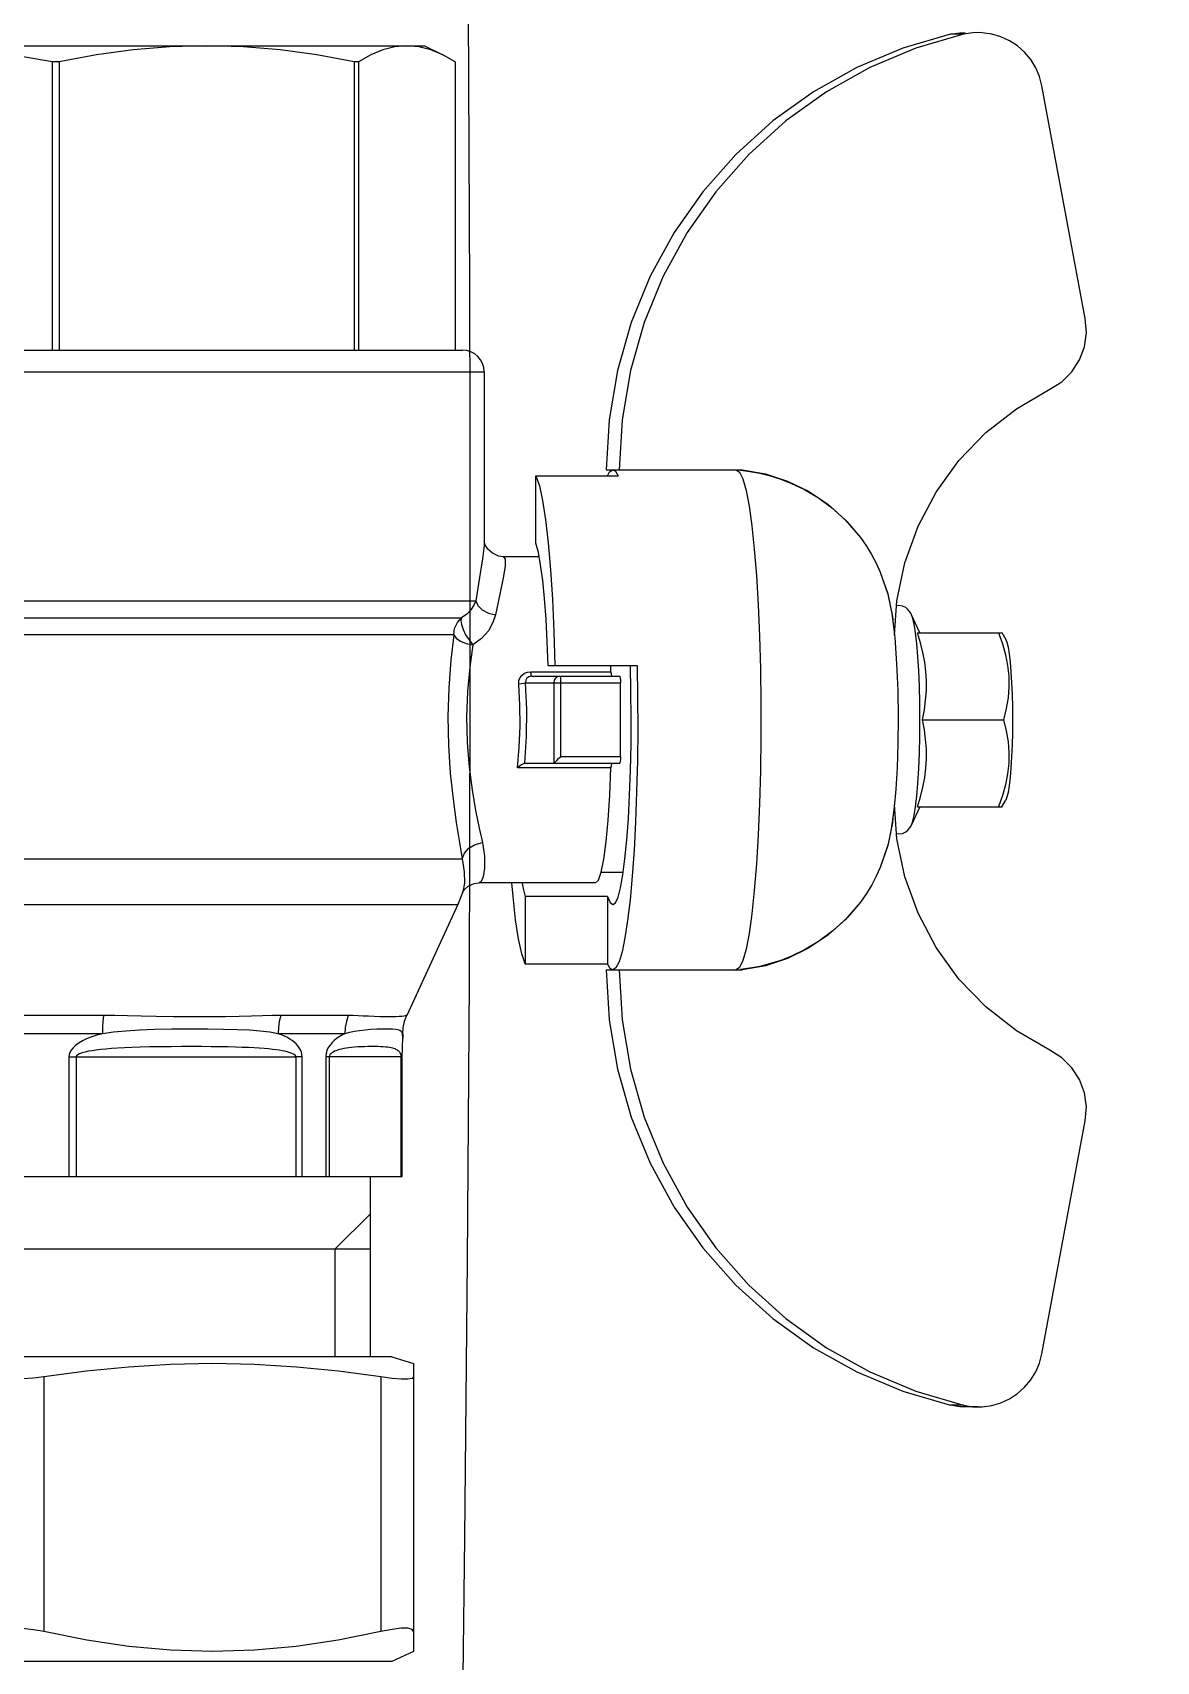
# Model space of a CAD drawing. Header units: millimetres. Extents: x 898 to 1196, y 229 to 443.
# Drawn here: x 1159.91854 to 1159.9522, y 410.32592 to 410.37469 of the extents above; entities that cross this region are included whole.
import ezdxf

# ---------------------------------------------------------------- set-up
doc = ezdxf.new("R2010")
doc.units = ezdxf.units.MM
doc.layers.get('0').update_dxf_attribs({"color": 41})
for name, color, linetype, lineweight in [('0-ALIM-FL-EF-Empreintes', 5, 'Continuous', 5), ('CHAUFFAGE', 4, 'Continuous', 5), ('COMMANDE CH SOL', 20, 'Continuous', 35)]:
    doc.layers.add(name, color=color, linetype=linetype, lineweight=lineweight)
doc.layers.add('collecteur', color=7, linetype='Continuous')

# ---------------------------------------------------------------- blocks, each defined once
blk = doc.blocks.new('*E1108110874391062356296280')
at = {"linetype": 'ByBlock'}
blk.add_arc((4.5439, 1.7848), 0.2, 245.22485, 270.00002, dxfattribs=at)
blk = doc.blocks.new('cc')
at = {"layer": 'CHAUFFAGE', "color": 1, "linetype": 'ByBlock', "lineweight": -3}
for p, q in [((2305.199451, 628.984733), (2305.19969, 628.98489)), ((2305.19969, 628.98489), (2305.199949, 628.98501)), ((2305.199949, 628.98501), (2305.200222, 628.98509)), ((2305.200222, 628.98509), (2305.200504, 628.98513)), ((2305.200504, 628.98513), (2305.200631, 628.985134)), ((2305.200631, 628.985134), (2305.200789, 628.985127)), ((2305.200789, 628.985127), (2305.201071, 628.985083)), ((2305.201178, 628.985127), (2305.201019, 628.985134)), ((2305.201071, 628.985083), (2305.201459, 628.985083)), ((2305.201071, 628.985083), (2305.2025, 628.984663)), ((2305.201459, 628.985083), (2305.201178, 628.985127)), ((2305.201459, 628.985083), (2305.202889, 628.984663)), ((2305.199055, 628.984324), (2305.199238, 628.984543)), ((2305.199238, 628.984543), (2305.199451, 628.984733)), ((2305.2025, 628.984663), (2305.203874, 628.984086)), ((2305.202889, 628.984663), (2305.204263, 628.984086)), ((2305.216289, 628.984253), (2305.216659, 628.984466)), ((2305.21721, 628.984741), (2305.216658, 628.984465)), ((2305.216659, 628.984466), (2305.217015, 628.984616)), ((2305.217015, 628.984616), (2305.217376, 628.98471)), ((2305.241952, 628.984741), (2305.21721, 628.984741)), ((2305.217376, 628.98471), (2305.217737, 628.984741)), ((2305.217737, 628.984741), (2305.218098, 628.98471)), ((2305.218098, 628.98471), (2305.218459, 628.984616)), ((2305.218459, 628.984616), (2305.21882, 628.984463)), ((2305.21882, 628.984463), (2305.219185, 628.984253)), ((2305.219316, 628.984253), (2305.22043, 628.984463)), ((2305.22043, 628.984463), (2305.221531, 628.984616)), ((2305.221531, 628.984616), (2305.222632, 628.98471)), ((2305.222632, 628.98471), (2305.223733, 628.984741)), ((2305.223733, 628.984741), (2305.224834, 628.98471)), ((2305.224834, 628.98471), (2305.225934, 628.984616)), ((2305.225934, 628.984616), (2305.227035, 628.984463)), ((2305.227035, 628.984463), (2305.228149, 628.984253)), ((2305.228356, 628.984253), (2305.229566, 628.984463)), ((2305.198793, 628.983817), (2305.198905, 628.98408)), ((2305.198905, 628.98408), (2305.199055, 628.984324)), ((2305.203874, 628.984086), (2305.205175, 628.983358)), ((2305.204263, 628.984086), (2305.205564, 628.983358)), ((2305.216289, 628.984253), (2305.216289, 628.975626)), ((2305.219185, 628.984253), (2305.219316, 628.984253)), ((2305.219185, 628.984253), (2305.219185, 628.975626)), ((2305.219316, 628.984253), (2305.219316, 628.975626)), ((2305.228149, 628.984253), (2305.228356, 628.984253)), ((2305.228149, 628.984253), (2305.228149, 628.975626)), ((2305.228356, 628.984253), (2305.228356, 628.975626)), ((2305.19742, 628.97657), (2305.19872, 628.983541)), ((2305.19872, 628.983541), (2305.198793, 628.983817)), ((2305.205175, 628.983358), (2305.206387, 628.982488)), ((2305.205564, 628.983358), (2305.206776, 628.982488)), ((2305.206387, 628.982488), (2305.207496, 628.981488)), ((2305.206776, 628.982488), (2305.207884, 628.981488)), ((2305.207496, 628.981488), (2305.208486, 628.98037)), ((2305.207884, 628.981488), (2305.208874, 628.98037)), ((2305.208486, 628.98037), (2305.209345, 628.979148)), ((2305.208874, 628.98037), (2305.209734, 628.979148)), ((2305.209345, 628.979148), (2305.210064, 628.977837)), ((2305.209734, 628.979148), (2305.210452, 628.977837)), ((2305.210064, 628.977837), (2305.210632, 628.976453)), ((2305.210452, 628.977837), (2305.211021, 628.976453)), ((2305.197387, 628.976147), (2305.19742, 628.97657)), ((2305.197446, 628.975728), (2305.197387, 628.976147)), ((2305.210632, 628.976453), (2305.211043, 628.975015)), ((2305.211021, 628.976453), (2305.211432, 628.975015)), ((2305.197594, 628.975331), (2305.197446, 628.975728)), ((2305.243093, 628.975626), (2305.216068, 628.975626)), ((2305.197823, 628.974976), (2305.197594, 628.975331)), ((2305.198123, 628.974678), (2305.197823, 628.974976)), ((2305.19848, 628.974453), (2305.198123, 628.974678)), ((2305.211043, 628.975015), (2305.211292, 628.973539)), ((2305.211432, 628.975015), (2305.211681, 628.973539)), ((2305.243742, 628.974974), (2305.215419, 628.974974)), ((2305.215419, 628.974974), (2305.215419, 628.969871)), ((2305.199484, 628.973872), (2305.19848, 628.974453)), ((2305.200397, 628.973156), (2305.199484, 628.973872)), ((2305.201203, 628.972319), (2305.200397, 628.973156)), ((2305.211292, 628.973539), (2305.211375, 628.972044)), ((2305.211681, 628.973539), (2305.211764, 628.972044)), ((2305.201884, 628.971377), (2305.201203, 628.972319)), ((2305.206336, 628.971703), (2305.20571, 628.971398)), ((2305.206569, 628.971769), (2305.20622, 628.971634)), ((2305.206997, 628.97192), (2305.206336, 628.971703)), ((2305.206883, 628.971867), (2305.206569, 628.971769)), ((2305.207165, 628.971938), (2305.206883, 628.971867)), ((2305.207682, 628.972044), (2305.206997, 628.97192)), ((2305.207405, 628.971985), (2305.207165, 628.971938)), ((2305.207598, 628.972015), (2305.207405, 628.971985)), ((2305.207676, 628.971767), (2305.20758, 628.971425)), ((2305.207742, 628.972033), (2305.207598, 628.972015)), ((2305.207775, 628.971975), (2305.207676, 628.971767)), ((2305.211764, 628.972044), (2305.207682, 628.972044)), ((2305.207877, 628.972044), (2305.207775, 628.971975)), ((2305.211488, 628.972), (2305.211408, 628.971865)), ((2305.21387, 628.971865), (2305.211408, 628.971865)), ((2305.21157, 628.972044), (2305.211488, 628.972)), ((2305.211665, 628.971983), (2305.21157, 628.972044)), ((2305.211725, 628.971865), (2305.211665, 628.971983)), ((2305.21387, 628.971865), (2305.213769, 628.971563)), ((2305.21387, 628.969846), (2305.21387, 628.971865)), ((2305.202429, 628.97035), (2305.201884, 628.971377)), ((2305.20571, 628.971398), (2305.205131, 628.97101)), ((2305.205834, 628.971449), (2305.205415, 628.9712)), ((2305.20622, 628.971634), (2305.205834, 628.971449)), ((2305.20758, 628.971425), (2305.20749, 628.970954)), ((2305.213769, 628.971563), (2305.213673, 628.97112)), ((2305.204985, 628.970882), (2305.204561, 628.97049)), ((2305.205131, 628.97101), (2305.20461, 628.970546)), ((2305.205415, 628.9712), (2305.204985, 628.970882)), ((2305.20749, 628.970954), (2305.207407, 628.970365)), ((2305.213673, 628.97112), (2305.213584, 628.970545)), ((2305.202825, 628.969256), (2305.202429, 628.97035)), ((2305.20461, 628.970546), (2305.204157, 628.970015)), ((2305.204561, 628.97049), (2305.204157, 628.970015)), ((2305.207407, 628.970365), (2305.207332, 628.969668)), ((2305.213584, 628.970545), (2305.213505, 628.969851)), ((2305.203976, 628.969759), (2305.20382, 628.969503)), ((2305.204157, 628.970015), (2305.203976, 628.969759)), ((2305.213505, 628.969851), (2305.213436, 628.969051)), ((2305.213798, 628.969569), (2305.21387, 628.969846)), ((2305.215313, 628.969667), (2305.215389, 628.969795)), ((2305.215389, 628.969795), (2305.215416, 628.96988)), ((2305.215416, 628.96988), (2305.215419, 628.969903)), ((2305.215419, 628.969891), (2305.215424, 628.969775)), ((2305.215424, 628.969775), (2305.21547, 628.969375)), ((2305.203066, 628.968117), (2305.202825, 628.969256)), ((2305.20382, 628.969503), (2305.203682, 628.969242)), ((2305.207332, 628.969668), (2305.207268, 628.968875)), ((2305.213731, 628.969196), (2305.213798, 628.969569)), ((2305.213775, 628.96944), (2305.214841, 628.96944)), ((2305.214841, 628.96944), (2305.214789, 628.96937)), ((2305.214789, 628.96937), (2305.214794, 628.969161)), ((2305.214846, 628.96944), (2305.214992, 628.969459)), ((2305.214992, 628.969459), (2305.215177, 628.969542)), ((2305.215177, 628.969542), (2305.215313, 628.969667)), ((2305.21547, 628.969375), (2305.21556, 628.968816)), ((2305.203561, 628.968977), (2305.203333, 628.968324)), ((2305.203561, 628.968977), (2305.203335, 628.968314)), ((2305.203682, 628.969242), (2305.203561, 628.968977)), ((2305.207268, 628.968875), (2305.207215, 628.968002)), ((2305.213436, 628.969051), (2305.213379, 628.968161)), ((2305.21367, 628.968732), (2305.213731, 628.969196)), ((2305.214794, 628.969161), (2305.214854, 628.968808)), ((2305.214854, 628.968808), (2305.214957, 628.968316)), ((2305.21556, 628.968816), (2305.215675, 628.968117)), ((2305.203333, 628.968324), (2305.203194, 628.967646)), ((2305.203335, 628.968314), (2305.203251, 628.967933)), ((2305.213616, 628.968189), (2305.21367, 628.968732)), ((2305.214957, 628.968316), (2305.215085, 628.967698)), ((2305.202647, 628.967746), (2305.202682, 628.967803)), ((2305.202682, 628.967803), (2305.20273, 628.96786)), ((2305.20273, 628.96786), (2305.202798, 628.967915)), ((2305.202798, 628.967915), (2305.202891, 628.967958)), ((2305.202891, 628.967958), (2305.203002, 628.967975)), ((2305.203002, 628.967975), (2305.203077, 628.967964)), ((2305.203138, 628.967089), (2305.203066, 628.968117)), ((2305.203251, 628.967933), (2305.203218, 628.967738)), ((2305.207215, 628.968002), (2305.207175, 628.967064)), ((2305.213379, 628.968161), (2305.213334, 628.967199)), ((2305.21357, 628.967574), (2305.213616, 628.968189)), ((2305.215477, 628.967849), (2305.215296, 628.967753)), ((2305.215608, 628.967975), (2305.215477, 628.967849)), ((2305.215675, 628.968117), (2305.215608, 628.967975)), ((2305.243742, 628.968117), (2305.215675, 628.968117)), ((2305.215675, 628.968117), (2305.215731, 628.967986)), ((2305.215731, 628.967986), (2305.215821, 628.967849)), ((2305.215821, 628.967849), (2305.215945, 628.967719)), ((2305.20238, 628.967162), (2305.202625, 628.967703)), ((2305.202505, 628.967163), (2305.202548, 628.967427)), ((2305.202548, 628.967427), (2305.202595, 628.96762)), ((2305.202595, 628.96762), (2305.202625, 628.967703)), ((2305.202625, 628.967703), (2305.202647, 628.967746)), ((2305.202625, 628.967703), (2305.202625, 628.967703)), ((2305.203218, 628.967738), (2305.203129, 628.96702)), ((2305.203194, 628.967646), (2305.203179, 628.967418)), ((2305.213533, 628.966902), (2305.21357, 628.967574)), ((2305.215296, 628.967753), (2305.215085, 628.967698)), ((2305.215085, 628.967698), (2305.215158, 628.967466)), ((2305.215158, 628.967466), (2305.215296, 628.967224)), ((2305.215945, 628.967719), (2305.216098, 628.967609)), ((2305.216102, 628.967407), (2305.216054, 628.967263)), ((2305.243498, 628.967609), (2305.216098, 628.967609)), ((2305.216098, 628.967609), (2305.216117, 628.967526)), ((2305.216225, 628.967467), (2305.216098, 628.967609)), ((2305.216117, 628.967526), (2305.216102, 628.967407)), ((2305.216306, 628.967292), (2305.216225, 628.967467)), ((2305.199768, 628.966879), (2305.199733, 628.966732)), ((2305.199801, 628.966962), (2305.199768, 628.966879)), ((2305.199917, 628.967166), (2305.199801, 628.966962)), ((2305.1999, 628.966827), (2305.199808, 628.9665)), ((2305.200018, 628.967161), (2305.1999, 628.966827)), ((2305.202445, 628.967161), (2305.199914, 628.967161)), ((2305.202283, 628.966573), (2305.202355, 628.966863)), ((2305.202355, 628.966863), (2305.202445, 628.967161)), ((2305.202434, 628.96645), (2305.202467, 628.966834)), ((2305.202467, 628.966834), (2305.202505, 628.967163)), ((2305.203129, 628.96702), (2305.203071, 628.966237)), ((2305.207175, 628.967064), (2305.207147, 628.96608)), ((2305.213334, 628.967199), (2305.213304, 628.966185)), ((2305.213505, 628.966185), (2305.213533, 628.966902)), ((2305.215296, 628.967224), (2305.215501, 628.966995)), ((2305.215501, 628.966995), (2305.215761, 628.966801)), ((2305.215876, 628.966946), (2305.215761, 628.966801)), ((2305.215958, 628.966846), (2305.215761, 628.966801)), ((2305.215976, 628.967105), (2305.215876, 628.966946)), ((2305.21613, 628.966915), (2305.215958, 628.966846)), ((2305.216054, 628.967263), (2305.215976, 628.967105)), ((2305.216259, 628.967003), (2305.21613, 628.966915)), ((2305.216334, 628.967101), (2305.216259, 628.967003)), ((2305.216334, 628.967101), (2305.216306, 628.967292)), ((2305.216334, 628.967101), (2305.243254, 628.967101)), ((2305.216334, 628.967101), (2305.21642, 628.966338)), ((2305.1997, 628.966532), (2305.199671, 628.966283)), ((2305.199733, 628.966732), (2305.1997, 628.966532)), ((2305.199808, 628.9665), (2305.199746, 628.966179)), ((2305.202229, 628.966287), (2305.202283, 628.966573)), ((2305.202408, 628.966019), (2305.202434, 628.96645)), ((2305.215761, 628.966801), (2305.215855, 628.966129)), ((2305.21642, 628.966338), (2305.216481, 628.965512)), ((2305.199647, 628.965992), (2305.199627, 628.965665)), ((2305.199671, 628.966283), (2305.199647, 628.965992)), ((2305.199712, 628.965859), (2305.199709, 628.965539)), ((2305.199746, 628.966179), (2305.199712, 628.965859)), ((2305.202177, 628.965716), (2305.202194, 628.966002)), ((2305.202194, 628.966002), (2305.202229, 628.966287)), ((2305.202389, 628.965552), (2305.202408, 628.966019)), ((2305.203071, 628.966237), (2305.203039, 628.965431)), ((2305.207147, 628.96608), (2305.207133, 628.965068)), ((2305.210842, 628.966185), (2305.210828, 628.965239)), ((2305.213505, 628.966185), (2305.210842, 628.966185)), ((2305.211026, 628.96541), (2305.211043, 628.966185)), ((2305.211355, 628.965844), (2305.211349, 628.965802)), ((2305.211362, 628.965859), (2305.211355, 628.965844)), ((2305.211609, 628.965859), (2305.211362, 628.965859)), ((2305.211613, 628.965876), (2305.211605, 628.965859)), ((2305.214004, 628.965859), (2305.211609, 628.965859)), ((2305.21162, 628.965925), (2305.211613, 628.965876)), ((2305.211624, 628.965997), (2305.21162, 628.965925)), ((2305.211624, 628.965997), (2305.211631, 628.966185)), ((2305.214022, 628.965997), (2305.211624, 628.965997)), ((2305.213147, 628.965844), (2305.21314, 628.965802)), ((2305.213154, 628.965859), (2305.213147, 628.965844)), ((2305.213154, 628.965859), (2305.213224, 628.965844)), ((2305.213224, 628.965844), (2305.213284, 628.965802)), ((2305.214004, 628.965859), (2305.214012, 628.965876)), ((2305.214004, 628.965859), (2305.214082, 628.965845)), ((2305.214012, 628.965876), (2305.214018, 628.965925)), ((2305.214018, 628.965925), (2305.214022, 628.965997)), ((2305.214123, 628.965984), (2305.214022, 628.965997)), ((2305.214082, 628.965845), (2305.214142, 628.965805)), ((2305.214215, 628.965948), (2305.214123, 628.965984)), ((2305.214289, 628.965892), (2305.214215, 628.965948)), ((2305.214344, 628.96582), (2305.214289, 628.965892)), ((2305.215855, 628.966129), (2305.215921, 628.9654)), ((2305.199627, 628.965665), (2305.199612, 628.965311)), ((2305.199709, 628.965539), (2305.199735, 628.965218)), ((2305.20218, 628.96543), (2305.202177, 628.965716)), ((2305.202201, 628.965145), (2305.20218, 628.96543)), ((2305.202377, 628.965061), (2305.202389, 628.965552)), ((2305.203039, 628.965431), (2305.203028, 628.964617)), ((2305.211019, 628.964617), (2305.211026, 628.96541)), ((2305.211344, 628.965738), (2305.211343, 628.965664)), ((2305.214185, 628.965664), (2305.211343, 628.965664)), ((2305.211343, 628.96345), (2305.211343, 628.965664)), ((2305.211349, 628.965802), (2305.211344, 628.965738)), ((2305.213136, 628.965738), (2305.213135, 628.965664)), ((2305.213135, 628.965664), (2305.213135, 628.96345)), ((2305.21314, 628.965802), (2305.213136, 628.965738)), ((2305.213284, 628.965802), (2305.213324, 628.965739)), ((2305.213324, 628.965739), (2305.213338, 628.965664)), ((2305.213338, 628.965664), (2305.213338, 628.96326)), ((2305.214142, 628.965805), (2305.214179, 628.965744)), ((2305.214145, 628.964862), (2305.214185, 628.965664)), ((2305.214179, 628.965744), (2305.214185, 628.965664)), ((2305.214185, 628.965664), (2305.21423, 628.965645)), ((2305.21423, 628.965645), (2305.214302, 628.96563)), ((2305.214302, 628.96563), (2305.214387, 628.965621)), ((2305.214379, 628.96573), (2305.214344, 628.96582)), ((2305.214352, 628.964995), (2305.214387, 628.965621)), ((2305.214387, 628.965621), (2305.214379, 628.96573)), ((2305.215921, 628.9654), (2305.215948, 628.964641)), ((2305.216481, 628.965512), (2305.216506, 628.964652)), ((2305.199603, 628.964939), (2305.1996, 628.964557)), ((2305.199612, 628.965311), (2305.199603, 628.964939)), ((2305.199735, 628.965218), (2305.199789, 628.964891)), ((2305.199789, 628.964891), (2305.199869, 628.964557)), ((2305.20224, 628.964855), (2305.202201, 628.965145)), ((2305.202373, 628.964557), (2305.202377, 628.965061)), ((2305.207133, 628.965068), (2305.207133, 628.964046)), ((2305.210828, 628.965239), (2305.210825, 628.964283)), ((2305.214347, 628.964363), (2305.214352, 628.964995)), ((2305.1996, 628.964557), (2305.199603, 628.964175)), ((2305.199869, 628.964557), (2305.199789, 628.964222)), ((2305.202295, 628.964557), (2305.199869, 628.964557)), ((2305.202295, 628.964557), (2305.20224, 628.964855)), ((2305.20224, 628.964259), (2305.202295, 628.964557)), ((2305.202377, 628.964053), (2305.202373, 628.964557)), ((2305.203028, 628.964617), (2305.203035, 628.963837)), ((2305.211024, 628.963824), (2305.211019, 628.964617)), ((2305.214151, 628.964053), (2305.214145, 628.964862)), ((2305.215948, 628.964641), (2305.215931, 628.96388)), ((2305.216506, 628.964652), (2305.21649, 628.96379)), ((2305.199603, 628.964175), (2305.199612, 628.963802)), ((2305.199735, 628.963895), (2305.199709, 628.963575)), ((2305.199789, 628.964222), (2305.199735, 628.963895)), ((2305.20218, 628.963683), (2305.202201, 628.963969)), ((2305.202201, 628.963969), (2305.20224, 628.964259)), ((2305.202389, 628.963561), (2305.202377, 628.964053)), ((2305.207133, 628.964046), (2305.207147, 628.963033)), ((2305.210825, 628.964283), (2305.210835, 628.963331)), ((2305.214201, 628.963255), (2305.214151, 628.964053)), ((2305.21437, 628.963733), (2305.214347, 628.964363)), ((2305.199612, 628.963802), (2305.199627, 628.963448)), ((2305.199627, 628.963448), (2305.199647, 628.963122)), ((2305.199709, 628.963575), (2305.199712, 628.963255)), ((2305.202177, 628.963398), (2305.20218, 628.963683)), ((2305.202408, 628.963094), (2305.202389, 628.963561)), ((2305.203035, 628.963837), (2305.203059, 628.963119)), ((2305.21104, 628.963045), (2305.211024, 628.963824)), ((2305.211343, 628.96345), (2305.213135, 628.96345)), ((2305.211343, 628.96345), (2305.211344, 628.963375)), ((2305.213192, 628.963393), (2305.213135, 628.96345)), ((2305.214423, 628.963117), (2305.21437, 628.963733)), ((2305.215931, 628.96388), (2305.215873, 628.963143)), ((2305.21649, 628.96379), (2305.216437, 628.962955)), ((2305.199647, 628.963122), (2305.199671, 628.96283)), ((2305.199712, 628.963255), (2305.199746, 628.962934)), ((2305.199746, 628.962934), (2305.199808, 628.962614)), ((2305.202194, 628.963112), (2305.202177, 628.963398)), ((2305.202229, 628.962826), (2305.202194, 628.963112)), ((2305.202434, 628.962663), (2305.202408, 628.963094)), ((2305.203059, 628.963119), (2305.203097, 628.962481)), ((2305.207147, 628.963033), (2305.207175, 628.962049)), ((2305.210835, 628.963331), (2305.210856, 628.962399)), ((2305.211067, 628.962298), (2305.21104, 628.963045)), ((2305.211344, 628.963375), (2305.211349, 628.963312)), ((2305.211349, 628.963312), (2305.211355, 628.963269)), ((2305.211355, 628.963269), (2305.211362, 628.963255)), ((2305.211605, 628.963255), (2305.211362, 628.963255)), ((2305.214204, 628.963255), (2305.211605, 628.963255)), ((2305.211605, 628.963255), (2305.211613, 628.963237)), ((2305.211613, 628.963237), (2305.21162, 628.963188)), ((2305.21162, 628.963188), (2305.211624, 628.963117)), ((2305.211624, 628.963117), (2305.214423, 628.963117)), ((2305.211657, 628.962299), (2305.211624, 628.963117)), ((2305.213248, 628.963339), (2305.213192, 628.963393)), ((2305.2133, 628.963292), (2305.213248, 628.963339)), ((2305.213338, 628.96326), (2305.2133, 628.963292)), ((2305.213338, 628.96326), (2305.213343, 628.963257)), ((2305.213343, 628.963257), (2305.213349, 628.963255)), ((2305.213349, 628.963255), (2305.213355, 628.963255)), ((2305.214204, 628.963255), (2305.214247, 628.963241)), ((2305.214247, 628.963241), (2305.214302, 628.963209)), ((2305.214302, 628.963209), (2305.214362, 628.963166)), ((2305.214362, 628.963166), (2305.214423, 628.963117)), ((2305.215873, 628.963143), (2305.215784, 628.962456)), ((2305.216437, 628.962955), (2305.216355, 628.962177)), ((2305.199671, 628.96283), (2305.1997, 628.962581)), ((2305.1997, 628.962581), (2305.199733, 628.962381)), ((2305.199808, 628.962614), (2305.1999, 628.962287)), ((2305.202283, 628.96254), (2305.202229, 628.962826)), ((2305.202355, 628.96225), (2305.202283, 628.96254)), ((2305.202467, 628.962279), (2305.202434, 628.962663)), ((2305.203097, 628.962481), (2305.203145, 628.961942)), ((2305.215784, 628.962456), (2305.215678, 628.961839)), ((2305.199733, 628.962381), (2305.199768, 628.962235)), ((2305.199768, 628.962235), (2305.199801, 628.962152)), ((2305.199917, 628.961948), (2305.199801, 628.962152)), ((2305.1999, 628.962287), (2305.200018, 628.961952)), ((2305.202445, 628.961952), (2305.199914, 628.961952)), ((2305.202445, 628.961952), (2305.202355, 628.96225)), ((2305.20238, 628.961951), (2305.202625, 628.961411)), ((2305.202505, 628.961951), (2305.202467, 628.962279)), ((2305.202548, 628.961687), (2305.202505, 628.961951)), ((2305.203066, 628.960997), (2305.203138, 628.962021)), ((2305.203145, 628.961942), (2305.203201, 628.961489)), ((2305.207175, 628.962049), (2305.207215, 628.961112)), ((2305.210856, 628.962399), (2305.210889, 628.961503)), ((2305.211104, 628.961597), (2305.211067, 628.962298)), ((2305.211705, 628.961554), (2305.211657, 628.962299)), ((2305.216355, 628.962177), (2305.216259, 628.961478)), ((2305.202595, 628.961493), (2305.202548, 628.961687)), ((2305.202625, 628.961411), (2305.202595, 628.961493)), ((2305.203182, 628.961638), (2305.203194, 628.961467)), ((2305.203194, 628.961467), (2305.203333, 628.960789)), ((2305.203201, 628.961489), (2305.203252, 628.961174)), ((2305.210889, 628.961503), (2305.210934, 628.960656)), ((2305.211151, 628.960958), (2305.211104, 628.961597)), ((2305.211765, 628.960908), (2305.211705, 628.961554)), ((2305.215678, 628.961839), (2305.215571, 628.961311)), ((2305.216259, 628.961478), (2305.216162, 628.960878)), ((2305.202648, 628.961365), (2305.202625, 628.961411)), ((2305.202625, 628.961411), (2305.202625, 628.961411)), ((2305.202683, 628.96131), (2305.202648, 628.961365)), ((2305.20273, 628.961253), (2305.202683, 628.96131)), ((2305.202798, 628.961199), (2305.20273, 628.961253)), ((2305.202891, 628.961155), (2305.202798, 628.961199)), ((2305.202825, 628.959858), (2305.203066, 628.960997)), ((2305.203002, 628.961138), (2305.202891, 628.961155)), ((2305.203077, 628.96115), (2305.203002, 628.961138)), ((2305.203252, 628.961174), (2305.203335, 628.960799)), ((2305.207215, 628.961112), (2305.207268, 628.960239)), ((2305.215571, 628.961311), (2305.215476, 628.960879)), ((2305.203333, 628.960789), (2305.203561, 628.960136)), ((2305.203335, 628.960799), (2305.203561, 628.960136)), ((2305.210934, 628.960656), (2305.210988, 628.959873)), ((2305.211207, 628.960392), (2305.211151, 628.960958)), ((2305.211836, 628.960381), (2305.211765, 628.960908)), ((2305.215412, 628.960477), (2305.215408, 628.960116)), ((2305.215476, 628.960879), (2305.215412, 628.960477)), ((2305.215695, 628.96082), (2305.215476, 628.960879)), ((2305.215882, 628.960709), (2305.215695, 628.96082)), ((2305.216014, 628.960559), (2305.215882, 628.960709)), ((2305.216076, 628.960389), (2305.216014, 628.960559)), ((2305.216162, 628.960878), (2305.216076, 628.960389)), ((2305.203561, 628.960136), (2305.20368, 628.959875)), ((2305.207268, 628.960239), (2305.207332, 628.959446)), ((2305.21127, 628.959913), (2305.211207, 628.960392)), ((2305.211914, 628.959999), (2305.211259, 628.959999)), ((2305.211915, 628.959992), (2305.211836, 628.960381)), ((2305.212, 628.959754), (2305.211915, 628.959992)), ((2305.215408, 628.960116), (2305.215452, 628.95985)), ((2305.216019, 628.960009), (2305.216015, 628.959667)), ((2305.216076, 628.960389), (2305.216019, 628.960009)), ((2305.243254, 628.960389), (2305.216076, 628.960389)), ((2305.202429, 628.958764), (2305.202825, 628.959858)), ((2305.20368, 628.959875), (2305.203817, 628.959615)), ((2305.203817, 628.959615), (2305.203975, 628.959357)), ((2305.210988, 628.959873), (2305.211053, 628.959166)), ((2305.211339, 628.959529), (2305.21127, 628.959913)), ((2305.211413, 628.95925), (2305.211339, 628.959529)), ((2305.212088, 628.959673), (2305.212, 628.959754)), ((2305.212088, 628.959673), (2305.215573, 628.959673)), ((2305.214265, 628.959544), (2305.214194, 628.959267)), ((2305.214288, 628.959673), (2305.214265, 628.959544)), ((2305.214558, 628.959262), (2305.214594, 628.959673)), ((2305.215452, 628.95985), (2305.215512, 628.959713)), ((2305.215512, 628.959713), (2305.215573, 628.959673)), ((2305.21572, 628.959655), (2305.215573, 628.959673)), ((2305.215902, 628.959574), (2305.21572, 628.959655)), ((2305.216014, 628.959472), (2305.215902, 628.959574)), ((2305.216015, 628.959667), (2305.216061, 628.959401)), ((2305.203975, 628.959357), (2305.204157, 628.959099)), ((2305.204157, 628.959099), (2305.204556, 628.958629)), ((2305.204157, 628.959099), (2305.20461, 628.958568)), ((2305.207332, 628.959446), (2305.207407, 628.958748)), ((2305.211053, 628.959166), (2305.211125, 628.958548)), ((2305.211491, 628.959079), (2305.211413, 628.95925)), ((2305.21157, 628.959022), (2305.211491, 628.959079)), ((2305.211652, 628.959084), (2305.21157, 628.959022)), ((2305.211732, 628.959267), (2305.211652, 628.959084)), ((2305.211732, 628.959267), (2305.214194, 628.959267)), ((2305.211732, 628.959267), (2305.211732, 628.957248)), ((2305.214194, 628.959267), (2305.214194, 628.957248)), ((2305.214479, 628.958568), (2305.214558, 628.959262)), ((2305.216057, 628.959407), (2305.216014, 628.959472)), ((2305.216062, 628.959398), (2305.216057, 628.959407)), ((2305.216059, 628.959405), (2305.216207, 628.959024)), ((2305.216061, 628.959401), (2305.216061, 628.959401)), ((2305.216061, 628.959401), (2305.216062, 628.959398)), ((2305.242888, 628.959024), (2305.216207, 628.959024)), ((2305.216207, 628.959024), (2305.217741, 628.955701)), ((2305.201884, 628.957736), (2305.202429, 628.958764)), ((2305.204556, 628.958629), (2305.204978, 628.958237)), ((2305.20461, 628.958568), (2305.205131, 628.958104)), ((2305.207407, 628.958748), (2305.20749, 628.958159)), ((2305.211125, 628.958548), (2305.211205, 628.958027)), ((2305.21439, 628.957994), (2305.214479, 628.958568)), ((2305.204978, 628.958237), (2305.20541, 628.957917)), ((2305.205131, 628.958104), (2305.20571, 628.957715)), ((2305.20749, 628.958159), (2305.20758, 628.957689)), ((2305.201203, 628.956795), (2305.201884, 628.957736)), ((2305.20541, 628.957917), (2305.20583, 628.957667)), ((2305.20571, 628.957715), (2305.206336, 628.95741)), ((2305.20583, 628.957667), (2305.206219, 628.957481)), ((2305.20758, 628.957689), (2305.207676, 628.957347)), ((2305.211205, 628.958027), (2305.211291, 628.957613)), ((2305.211291, 628.957613), (2305.211381, 628.957313)), ((2305.214194, 628.957248), (2305.214295, 628.957551)), ((2305.214295, 628.957551), (2305.21439, 628.957994)), ((2305.206219, 628.957481), (2305.206571, 628.957344)), ((2305.206336, 628.95741), (2305.206997, 628.957193)), ((2305.206571, 628.957344), (2305.20689, 628.957245)), ((2305.20689, 628.957245), (2305.207171, 628.957174)), ((2305.206997, 628.957193), (2305.207682, 628.957069)), ((2305.207171, 628.957174), (2305.20741, 628.957128)), ((2305.20741, 628.957128), (2305.207602, 628.957098)), ((2305.207602, 628.957098), (2305.207747, 628.95708)), ((2305.207676, 628.957347), (2305.207775, 628.957139)), ((2305.211764, 628.957069), (2305.207682, 628.957069)), ((2305.207775, 628.957139), (2305.207877, 628.957069)), ((2305.211375, 628.957069), (2305.211292, 628.955575)), ((2305.211381, 628.957313), (2305.211475, 628.95713)), ((2305.211475, 628.95713), (2305.21157, 628.957069)), ((2305.21157, 628.957069), (2305.211651, 628.957114)), ((2305.211651, 628.957114), (2305.211732, 628.957248)), ((2305.211764, 628.957069), (2305.211681, 628.955575)), ((2305.214194, 628.957248), (2305.211732, 628.957248)), ((2305.200397, 628.955958), (2305.201203, 628.956795)), ((2305.199484, 628.955242), (2305.200397, 628.955958)), ((2305.217741, 628.955701), (2305.217748, 628.955701)), ((2305.217748, 628.955701), (2305.217764, 628.955699)), ((2305.217748, 628.955701), (2305.217814, 628.955525)), ((2305.217764, 628.955699), (2305.217791, 628.955693)), ((2305.217791, 628.955693), (2305.217832, 628.955685)), ((2305.217832, 628.955685), (2305.217889, 628.955677)), ((2305.217889, 628.955677), (2305.217965, 628.955669)), ((2305.217965, 628.955669), (2305.218065, 628.955664)), ((2305.218065, 628.955664), (2305.218195, 628.95566)), ((2305.218195, 628.95566), (2305.218359, 628.955661)), ((2305.218359, 628.955661), (2305.218537, 628.955665)), ((2305.218537, 628.955665), (2305.218712, 628.955671)), ((2305.218712, 628.955671), (2305.218882, 628.955679)), ((2305.218882, 628.955679), (2305.219044, 628.955687)), ((2305.219044, 628.955687), (2305.219199, 628.955694)), ((2305.219199, 628.955694), (2305.219348, 628.955699)), ((2305.219348, 628.955699), (2305.21949, 628.955701)), ((2305.21949, 628.955701), (2305.221511, 628.955701)), ((2305.21949, 628.955701), (2305.219547, 628.955525)), ((2305.221511, 628.955701), (2305.22177, 628.955698)), ((2305.221511, 628.955701), (2305.221556, 628.955525)), ((2305.22177, 628.955698), (2305.222062, 628.955691)), ((2305.222062, 628.955691), (2305.222391, 628.955682)), ((2305.222391, 628.955682), (2305.222761, 628.955673)), ((2305.222761, 628.955673), (2305.223177, 628.955666)), ((2305.223177, 628.955666), (2305.223647, 628.955661)), ((2305.223647, 628.955661), (2305.224177, 628.95566)), ((2305.224177, 628.95566), (2305.22473, 628.955664)), ((2305.22473, 628.955664), (2305.22524, 628.955672)), ((2305.22524, 628.955672), (2305.225695, 628.955681)), ((2305.225695, 628.955681), (2305.226107, 628.955691)), ((2305.226107, 628.955691), (2305.226482, 628.955698)), ((2305.226482, 628.955698), (2305.226826, 628.955701)), ((2305.226826, 628.955701), (2305.230001, 628.955701)), ((2305.226826, 628.955701), (2305.226841, 628.955525)), ((2305.19848, 628.954661), (2305.199484, 628.955242)), ((2305.211292, 628.955575), (2305.211043, 628.954099)), ((2305.211681, 628.955575), (2305.211432, 628.954099)), ((2305.217814, 628.955525), (2305.217855, 628.955342)), ((2305.217855, 628.955342), (2305.217868, 628.955155)), ((2305.217868, 628.955155), (2305.217861, 628.955155)), ((2305.217861, 628.955155), (2305.217861, 628.955028)), ((2305.217862, 628.95508), (2305.217864, 628.955118)), ((2305.217864, 628.955118), (2305.217868, 628.955155)), ((2305.217868, 628.955155), (2305.217882, 628.955195)), ((2305.217882, 628.955195), (2305.217907, 628.955226)), ((2305.217907, 628.955226), (2305.217945, 628.955251)), ((2305.217945, 628.955251), (2305.217999, 628.955269)), ((2305.217999, 628.955269), (2305.218072, 628.955282)), ((2305.218072, 628.955282), (2305.21817, 628.955291)), ((2305.21817, 628.955291), (2305.218298, 628.955295)), ((2305.218298, 628.955295), (2305.218461, 628.955294)), ((2305.218461, 628.955294), (2305.21864, 628.955289)), ((2305.21864, 628.955289), (2305.218817, 628.95528)), ((2305.218817, 628.95528), (2305.218987, 628.955266)), ((2305.218987, 628.955266), (2305.219151, 628.955247)), ((2305.219151, 628.955247), (2305.219307, 628.955223)), ((2305.219307, 628.955223), (2305.219454, 628.955192)), ((2305.219454, 628.955192), (2305.219592, 628.955155)), ((2305.219547, 628.955525), (2305.219581, 628.955342)), ((2305.219581, 628.955342), (2305.219592, 628.955155)), ((2305.219592, 628.955155), (2305.219682, 628.955111)), ((2305.219592, 628.955155), (2305.221593, 628.955155)), ((2305.219682, 628.955111), (2305.219765, 628.955063)), ((2305.221398, 628.95508), (2305.22149, 628.955119)), ((2305.22149, 628.955119), (2305.221593, 628.955155)), ((2305.221556, 628.955525), (2305.221584, 628.955342)), ((2305.221584, 628.955342), (2305.221593, 628.955155)), ((2305.221593, 628.955155), (2305.221843, 628.9552)), ((2305.221843, 628.9552), (2305.222129, 628.955234)), ((2305.222129, 628.955234), (2305.222453, 628.955259)), ((2305.222453, 628.955259), (2305.222819, 628.955277)), ((2305.222819, 628.955277), (2305.223232, 628.955288)), ((2305.223232, 628.955288), (2305.223699, 628.955294)), ((2305.223699, 628.955294), (2305.224227, 628.955295)), ((2305.224227, 628.955295), (2305.224778, 628.95529)), ((2305.224778, 628.95529), (2305.225287, 628.955279)), ((2305.225287, 628.955279), (2305.225741, 628.955261)), ((2305.225741, 628.955261), (2305.226151, 628.955235)), ((2305.226151, 628.955235), (2305.226521, 628.9552)), ((2305.226521, 628.9552), (2305.226853, 628.955155)), ((2305.226841, 628.955525), (2305.22685, 628.955342)), ((2305.22685, 628.955342), (2305.226853, 628.955155)), ((2305.226853, 628.955155), (2305.227019, 628.95511)), ((2305.226853, 628.955155), (2305.229997, 628.955155)), ((2305.227019, 628.95511), (2305.22717, 628.955062)), ((2305.198123, 628.954435), (2305.19848, 628.954661)), ((2305.217861, 628.95504), (2305.217862, 628.95508)), ((2305.217862, 628.954936), (2305.217861, 628.955028)), ((2305.217865, 628.954849), (2305.217862, 628.954936)), ((2305.217869, 628.954759), (2305.217865, 628.954849)), ((2305.217872, 628.954659), (2305.217869, 628.954759)), ((2305.217875, 628.954543), (2305.217872, 628.954659)), ((2305.217962, 628.954616), (2305.217978, 628.954632)), ((2305.217978, 628.954632), (2305.217995, 628.954647)), ((2305.217995, 628.954647), (2305.218015, 628.954661)), ((2305.218015, 628.954661), (2305.218037, 628.954675)), ((2305.218037, 628.954675), (2305.218063, 628.954688)), ((2305.218063, 628.954688), (2305.218091, 628.9547)), ((2305.218091, 628.9547), (2305.218124, 628.954712)), ((2305.218124, 628.954712), (2305.218162, 628.954723)), ((2305.218162, 628.954723), (2305.218204, 628.954733)), ((2305.218204, 628.954733), (2305.218253, 628.954742)), ((2305.218253, 628.954742), (2305.218308, 628.95475)), ((2305.218308, 628.95475), (2305.218371, 628.954757)), ((2305.218371, 628.954757), (2305.218442, 628.954762)), ((2305.218442, 628.954762), (2305.218522, 628.954767)), ((2305.218522, 628.954767), (2305.21861, 628.95477)), ((2305.21861, 628.95477), (2305.218703, 628.954771)), ((2305.218703, 628.954771), (2305.218801, 628.954772)), ((2305.218801, 628.954772), (2305.218902, 628.954771)), ((2305.218902, 628.954771), (2305.219004, 628.954768)), ((2305.219004, 628.954768), (2305.219106, 628.954765)), ((2305.219106, 628.954765), (2305.219205, 628.95476)), ((2305.219205, 628.95476), (2305.219301, 628.954753)), ((2305.219301, 628.954753), (2305.219391, 628.954745)), ((2305.219391, 628.954745), (2305.219476, 628.954735)), ((2305.219476, 628.954735), (2305.219556, 628.954724)), ((2305.219556, 628.954724), (2305.219629, 628.954711)), ((2305.219629, 628.954711), (2305.219695, 628.954698)), ((2305.219695, 628.954698), (2305.219755, 628.954683)), ((2305.219755, 628.954683), (2305.21981, 628.954667)), ((2305.219765, 628.955063), (2305.219842, 628.955011)), ((2305.21981, 628.954667), (2305.219859, 628.954649)), ((2305.219842, 628.955011), (2305.219913, 628.954954)), ((2305.219859, 628.954649), (2305.219905, 628.95463)), ((2305.219905, 628.95463), (2305.219947, 628.954609)), ((2305.219913, 628.954954), (2305.219978, 628.95489)), ((2305.219978, 628.95489), (2305.220038, 628.954819)), ((2305.220038, 628.954819), (2305.220089, 628.954741)), ((2305.220089, 628.954741), (2305.220129, 628.954656)), ((2305.220129, 628.954656), (2305.220155, 628.954562)), ((2305.220897, 628.954604), (2305.220923, 628.954672)), ((2305.220923, 628.954672), (2305.220959, 628.954736)), ((2305.220959, 628.954736), (2305.221002, 628.954796)), ((2305.221002, 628.954796), (2305.221051, 628.954852)), ((2305.221051, 628.954852), (2305.221108, 628.954903)), ((2305.221108, 628.954903), (2305.22117, 628.954952)), ((2305.22117, 628.954952), (2305.221238, 628.954997)), ((2305.221238, 628.954997), (2305.221314, 628.95504)), ((2305.221314, 628.95504), (2305.221398, 628.95508)), ((2305.221322, 628.954616), (2305.221394, 628.954632)), ((2305.221394, 628.954632), (2305.221473, 628.954647)), ((2305.221473, 628.954647), (2305.22156, 628.954662)), ((2305.22156, 628.954662), (2305.221657, 628.954676)), ((2305.221657, 628.954676), (2305.221764, 628.954689)), ((2305.221764, 628.954689), (2305.221882, 628.954701)), ((2305.221882, 628.954701), (2305.222012, 628.954713)), ((2305.222012, 628.954713), (2305.222155, 628.954723)), ((2305.222155, 628.954723), (2305.222311, 628.954733)), ((2305.222311, 628.954733), (2305.222482, 628.954741)), ((2305.222482, 628.954741), (2305.222669, 628.954749)), ((2305.222669, 628.954749), (2305.222873, 628.954756)), ((2305.222873, 628.954756), (2305.223096, 628.954761)), ((2305.223096, 628.954761), (2305.223337, 628.954765)), ((2305.223337, 628.954765), (2305.223598, 628.954769)), ((2305.223598, 628.954769), (2305.223876, 628.954771)), ((2305.223876, 628.954771), (2305.22417, 628.954772)), ((2305.22417, 628.954772), (2305.224477, 628.954771)), ((2305.224477, 628.954771), (2305.224796, 628.954769)), ((2305.224796, 628.954769), (2305.225125, 628.954766)), ((2305.225125, 628.954766), (2305.225445, 628.95476)), ((2305.225445, 628.95476), (2305.225726, 628.954754)), ((2305.225726, 628.954754), (2305.225973, 628.954745)), ((2305.225973, 628.954745), (2305.226196, 628.954736)), ((2305.226196, 628.954736), (2305.226399, 628.954725)), ((2305.226399, 628.954725), (2305.226583, 628.954712)), ((2305.226583, 628.954712), (2305.22675, 628.954698)), ((2305.22675, 628.954698), (2305.2269, 628.954683)), ((2305.2269, 628.954683), (2305.227036, 628.954667)), ((2305.227036, 628.954667), (2305.227159, 628.954649)), ((2305.227159, 628.954649), (2305.227271, 628.95463)), ((2305.22717, 628.955062), (2305.227308, 628.955009)), ((2305.227271, 628.95463), (2305.227372, 628.954608)), ((2305.227308, 628.955009), (2305.227433, 628.954951)), ((2305.227433, 628.954951), (2305.227547, 628.954887)), ((2305.227547, 628.954887), (2305.227649, 628.954816)), ((2305.227649, 628.954816), (2305.227733, 628.954738)), ((2305.227733, 628.954738), (2305.227798, 628.954655)), ((2305.227798, 628.954655), (2305.227841, 628.954562)), ((2305.197594, 628.953782), (2305.197823, 628.954138)), ((2305.197823, 628.954138), (2305.198123, 628.954435)), ((2305.217875, 628.954465), (2305.217875, 628.954543)), ((2305.217875, 628.954465), (2305.220164, 628.954465)), ((2305.217875, 628.950884), (2305.217875, 628.954465)), ((2305.217903, 628.954465), (2305.217905, 628.954489)), ((2305.217903, 628.950884), (2305.217903, 628.954465)), ((2305.217905, 628.954489), (2305.217909, 628.954513)), ((2305.217909, 628.954513), (2305.217915, 628.954537)), ((2305.217915, 628.954537), (2305.217924, 628.954559)), ((2305.217924, 628.954559), (2305.217935, 628.95458)), ((2305.217935, 628.95458), (2305.217948, 628.954599)), ((2305.217948, 628.954599), (2305.217962, 628.954616)), ((2305.219947, 628.954609), (2305.219985, 628.954585)), ((2305.219985, 628.954585), (2305.220017, 628.954558)), ((2305.220017, 628.954558), (2305.220042, 628.95453)), ((2305.220042, 628.95453), (2305.220058, 628.954498)), ((2305.220058, 628.954498), (2305.220064, 628.954465)), ((2305.220064, 628.954465), (2305.220064, 628.950884)), ((2305.220155, 628.954562), (2305.220164, 628.954465)), ((2305.220164, 628.954465), (2305.220164, 628.950884)), ((2305.220876, 628.954465), (2305.220882, 628.954535)), ((2305.220876, 628.954465), (2305.221052, 628.954465)), ((2305.220876, 628.950884), (2305.220876, 628.954465)), ((2305.220882, 628.954535), (2305.220897, 628.954604)), ((2305.221052, 628.954465), (2305.221058, 628.954489)), ((2305.227856, 628.954465), (2305.221052, 628.954465)), ((2305.221052, 628.950884), (2305.221052, 628.954465)), ((2305.221058, 628.954489), (2305.221077, 628.954513)), ((2305.221077, 628.954513), (2305.221108, 628.954536)), ((2305.221108, 628.954536), (2305.221149, 628.954558)), ((2305.221149, 628.954558), (2305.221199, 628.954579)), ((2305.221199, 628.954579), (2305.221257, 628.954598)), ((2305.221257, 628.954598), (2305.221322, 628.954616)), ((2305.227372, 628.954608), (2305.227461, 628.954584)), ((2305.227461, 628.954584), (2305.227536, 628.954558)), ((2305.227536, 628.954558), (2305.227593, 628.954529)), ((2305.227593, 628.954529), (2305.227631, 628.954498)), ((2305.227631, 628.954498), (2305.227644, 628.954465)), ((2305.227644, 628.954465), (2305.227644, 628.950884)), ((2305.227841, 628.954562), (2305.227856, 628.954465)), ((2305.227856, 628.954465), (2305.227856, 628.950884)), ((2305.197446, 628.953386), (2305.197594, 628.953782)), ((2305.211043, 628.954099), (2305.210632, 628.95266)), ((2305.211432, 628.954099), (2305.211021, 628.95266)), ((2305.197387, 628.952966), (2305.197446, 628.953386)), ((2305.19742, 628.952544), (2305.197387, 628.952966)), ((2305.19872, 628.945573), (2305.19742, 628.952544)), ((2305.210632, 628.95266), (2305.210064, 628.951277)), ((2305.211021, 628.95266), (2305.210452, 628.951277)), ((2305.210064, 628.951277), (2305.209345, 628.949966)), ((2305.210452, 628.951277), (2305.209734, 628.949966)), ((2305.241286, 628.950884), (2305.217875, 628.950884)), ((2305.218837, 628.950884), (2305.218837, 628.945477)), ((2305.209345, 628.949966), (2305.208486, 628.948743)), ((2305.209734, 628.949966), (2305.208874, 628.948743)), ((2305.218839, 628.949757), (2305.219893, 628.948702)), ((2305.208486, 628.948743), (2305.207496, 628.947625)), ((2305.208874, 628.948743), (2305.207884, 628.947625)), ((2305.218837, 628.948702), (2305.240324, 628.948702)), ((2305.219892, 628.948704), (2305.219892, 628.945477)), ((2305.207496, 628.947625), (2305.206387, 628.946625)), ((2305.207884, 628.947625), (2305.206776, 628.946625)), ((2305.206387, 628.946625), (2305.205175, 628.945756)), ((2305.206776, 628.946625), (2305.205564, 628.945756)), ((2305.198793, 628.945296), (2305.19872, 628.945573)), ((2305.205175, 628.945756), (2305.203874, 628.945028)), ((2305.205564, 628.945756), (2305.204263, 628.945028)), ((2305.218186, 628.945477), (2305.217535, 628.945281)), ((2305.218186, 628.945477), (2305.240975, 628.945477)), ((2305.198905, 628.945033), (2305.198793, 628.945296)), ((2305.199055, 628.944789), (2305.198905, 628.945033)), ((2305.203874, 628.945028), (2305.2025, 628.94445)), ((2305.204263, 628.945028), (2305.202889, 628.94445)), ((2305.217535, 628.945281), (2305.217535, 628.936655)), ((2305.217535, 628.944879), (2305.217578, 628.944836)), ((2305.218181, 628.944836), (2305.218512, 628.944879)), ((2305.218512, 628.944879), (2305.219784, 628.945051)), ((2305.218512, 628.944879), (2305.218512, 628.937255)), ((2305.219784, 628.945051), (2305.22104, 628.945177)), ((2305.22104, 628.945177), (2305.222297, 628.945255)), ((2305.222297, 628.945255), (2305.223558, 628.945281)), ((2305.223558, 628.945281), (2305.224819, 628.945255)), ((2305.224819, 628.945255), (2305.226076, 628.945177)), ((2305.226076, 628.945177), (2305.227332, 628.945051)), ((2305.227332, 628.945051), (2305.228604, 628.944879)), ((2305.228604, 628.944879), (2305.228914, 628.944842)), ((2305.228604, 628.944879), (2305.228604, 628.937255)), ((2305.199238, 628.94457), (2305.199055, 628.944789)), ((2305.199451, 628.94438), (2305.199238, 628.94457)), ((2305.19969, 628.944224), (2305.199451, 628.94438)), ((2305.2025, 628.94445), (2305.201071, 628.94403)), ((2305.202889, 628.94445), (2305.201459, 628.94403)), ((2305.217578, 628.944836), (2305.217705, 628.944814)), ((2305.217705, 628.944814), (2305.217909, 628.944814)), ((2305.217909, 628.944814), (2305.218181, 628.944836)), ((2305.228914, 628.944842), (2305.229242, 628.944819)), ((2305.199949, 628.944104), (2305.19969, 628.944224)), ((2305.200222, 628.944023), (2305.199949, 628.944104)), ((2305.200504, 628.943984), (2305.200222, 628.944023)), ((2305.200631, 628.94398), (2305.200504, 628.943984)), ((2305.200789, 628.943986), (2305.200631, 628.94398)), ((2305.200631, 628.94398), (2305.201019, 628.94398)), ((2305.201071, 628.94403), (2305.200789, 628.943986)), ((2305.201019, 628.94398), (2305.201178, 628.943986)), ((2305.201071, 628.94403), (2305.201459, 628.94403)), ((2305.201178, 628.943986), (2305.201459, 628.94403)), ((2305.217535, 628.937255), (2305.217578, 628.93732)), ((2305.217578, 628.93732), (2305.217705, 628.937353)), ((2305.217705, 628.937353), (2305.217909, 628.937353)), ((2305.217909, 628.937353), (2305.218181, 628.93732)), ((2305.218181, 628.93732), (2305.218512, 628.937255)), ((2305.218512, 628.937255), (2305.219792, 628.936997)), ((2305.227324, 628.936997), (2305.228604, 628.937255)), ((2305.228604, 628.937255), (2305.228915, 628.937311)), ((2305.228915, 628.937311), (2305.229244, 628.937345)), ((2305.217535, 628.936655), (2305.218186, 628.936362)), ((2305.219792, 628.936997), (2305.22105, 628.936809)), ((2305.22105, 628.936809), (2305.222303, 628.936694)), ((2305.222303, 628.936694), (2305.223558, 628.936655)), ((2305.223558, 628.936655), (2305.224813, 628.936694)), ((2305.224813, 628.936694), (2305.226067, 628.936809)), ((2305.226067, 628.936809), (2305.227324, 628.936997)), ((2305.218186, 628.936362), (2305.240975, 628.936362))]:
    blk.add_line(p, q, dxfattribs=at)
at = {"layer": 'CHAUFFAGE', "color": 1, "linetype": 'ByBlock', "lineweight": -3, "extrusion": (0, 0, -1)}
blk.add_ellipse((2305.21607, 628.974974), major_axis=(0.00046, 0.00046), ratio=1, start_param=3.926991, end_param=5.497787, dxfattribs=at)
at = {"layer": 'CHAUFFAGE', "color": 1, "linetype": 'ByBlock', "lineweight": -3, "extrusion": (0, 0, -1), "xscale": 0.006511055038041, "yscale": 0.006511055038041, "zscale": -0.006511055038041, "rotation": 270}
blk.add_blockref('*E1108110874391062356296280', (-2305.228179, 628.984741), dxfattribs=at)
blk = doc.blocks.new('col 100')
at = {"layer": 'collecteur', "color": 6, "extrusion": (0, 0, -1)}
blk.add_ellipse((0.056708, -0.023577), major_axis=(0.003105, 0.644759), ratio=0.264603, start_param=6.283185301670279, end_param=12.56637060884987, dxfattribs=at)

msp = doc.modelspace()

# ---------------------------------------------------------------- linework, layer by layer
at = {"layer": 'COMMANDE CH SOL', "color": 1}
msp.add_open_spline([(1159.85, 410.55), (1162.161029, 408.949212), (1164.695062, 409.290541), (1167.381192, 409.339821), (1168.288702, 409.481876), (1169.596061, 409.70123)], degree=3, dxfattribs=at)

# ---------------------------------------------------------------- block references
at = {"rotation": 180}
msp.add_blockref('col 100', (1159.817723, 410.323504), dxfattribs=at)
at = {"layer": '0-ALIM-FL-EF-Empreintes', "xscale": -1, "rotation": 359.9999999998309}
msp.add_blockref('cc', (3465.147486, -218.61044), dxfattribs=at)

doc.saveas('drawing.dxf')
